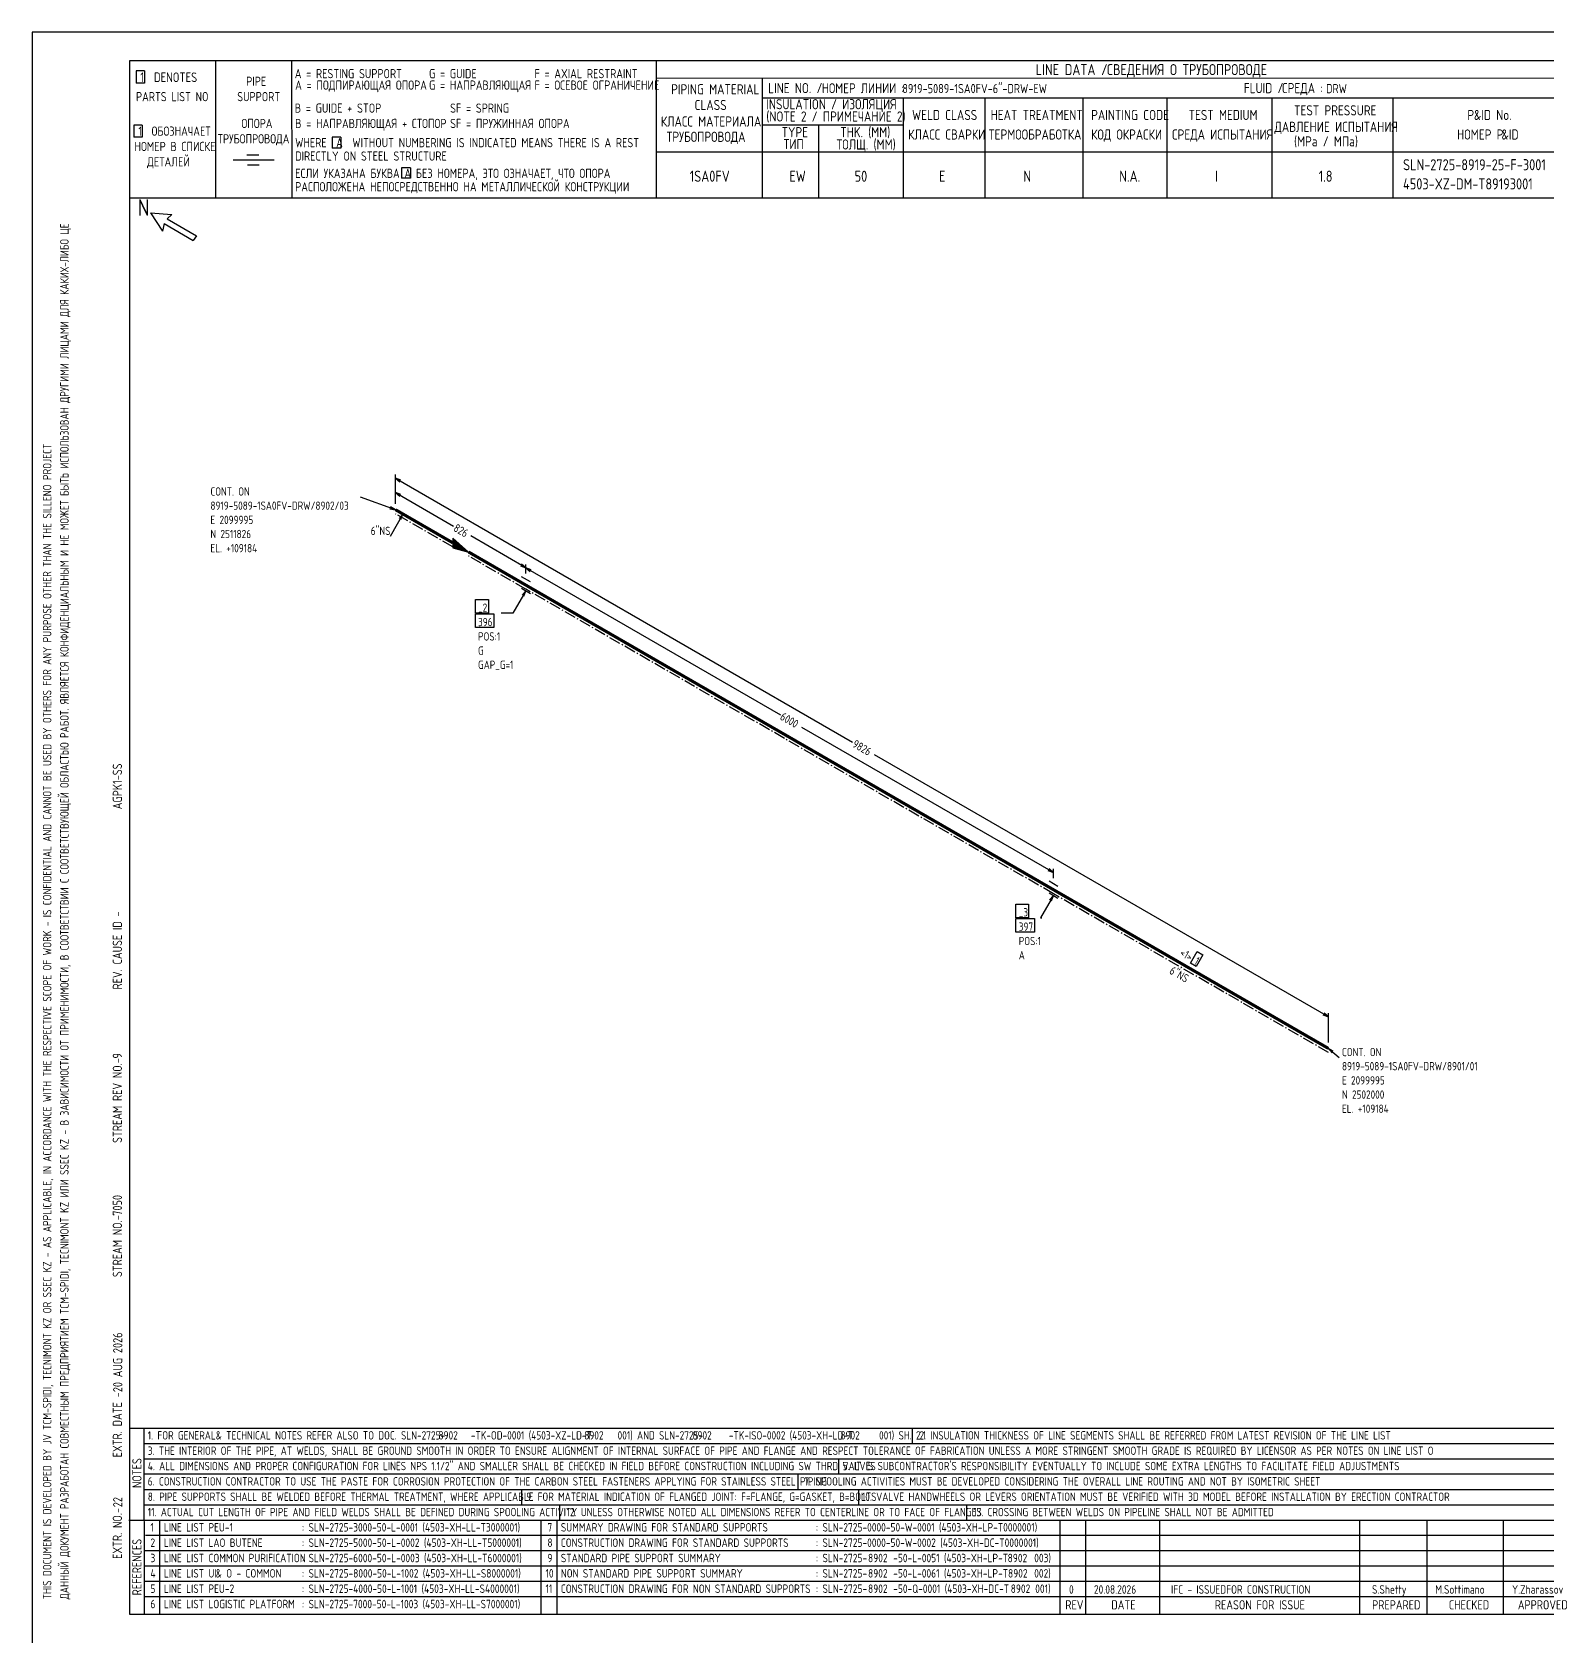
# Model space of a CAD drawing. Extents: x -1005 to 594, y -998 to 420.
# Drawn here: x 0 to 395.2, y 0 to 420 of the extents above; entities that cross this region are included whole.
import ezdxf

# ---------------------------------------------------------------- set-up
doc = ezdxf.new("R2010")
doc.units = 0
doc.linetypes.add('GT111', pattern=[4.5, 3, -0.6, 0.3, -0.6])
doc.styles.add('TTFN17', font='GOST type A')

msp = doc.modelspace()

# ---------------------------------------------------------------- linework, layer by layer
at = {"layer": 'GT_1', "flags": 128}
for points in [[(0, 420), (0, 0)], [(594, 420), (0, 420)], [(589.1, 412.5), (25.4, 412.5)], [(25.4, 412.5), (25.4, 7.5)], [(47.8, 412.5), (47.8, 376.7)], [(67.6, 412.5), (67.7, 376.7)], [(162.7, 412.5), (162.7, 376.7)], [(29.3, 409.9), (27.1, 409.9)], [(27.1, 409.9), (27.1, 406.7)], [(29.3, 409.9), (29.3, 406.7)], [(589.1, 408), (162.7, 407.9)], [(190.3, 407.8), (190.3, 376.7)], [(29.3, 406.7), (27.1, 406.7)], [(190.3, 402.9), (402.7, 402.9)], [(227.1, 402.9), (227.1, 376.7)], [(248.4, 402.9), (248.4, 376.8)], [(273.9, 402.9), (273.9, 376.7)], [(295.8, 402.9), (295.8, 376.7)], [(323.2, 402.9), (323.2, 376.7)], [(354.8, 402.9), (354.8, 376.8)], [(28.7, 395.8), (26.5, 395.8)], [(26.5, 395.8), (26.5, 392.6)], [(28.7, 395.8), (28.7, 392.6)], [(227.1, 395.8), (190.3, 395.8)], [(205, 395.8), (205, 376.7)], [(28.7, 392.6), (26.5, 392.6)], [(80.5, 392.6), (78.2, 392.6)], [(78.2, 392.6), (78.2, 389.8)], [(80.5, 392.6), (80.5, 389.8)], [(63.1, 386.6), (52.4, 386.6)], [(59.1, 387.9), (56, 387.9)], [(80.5, 389.8), (78.2, 389.8)], [(230.2, 388.7), (162.7, 388.7)], [(402.7, 388.7), (226.9, 388.7)], [(59.2, 385.3), (56.1, 385.3)], [(98.6, 384.6), (96.3, 384.6)], [(96.3, 384.6), (96.3, 381.9)], [(98.6, 384.6), (98.6, 381.9)], [(98.6, 381.9), (96.3, 381.9)], [(402.7, 376.7), (25.4, 376.7)], [(30.8, 372.9), (34, 368.1)], [(30.8, 372.9), (36.4, 372.5)], [(34.4, 370.1), (34, 368.1)], [(34.4, 370.1), (42, 365.7)], [(36.4, 372.5), (35.2, 371.3)], [(35.2, 371.3), (42.8, 366.9)], [(42.8, 366.9), (42, 365.7)], [(94.72, 296.98), (94.72, 304.62)], [(96.15, 303.2), (94.72, 303.73), (95.85, 302.75)], [(94.72, 303.73), (213.9, 234.88)], [(94.72, 295.48), (85.58, 298.77)], [(94.72, 296.98), (94.72, 300.88)], [(96.15, 299.45), (94.72, 299.98), (95.85, 299)], [(94.72, 299.98), (109.88, 291.2)], [(93.22, 295.7), (94.72, 295.48), (93.45, 296.23)], [(96.67, 294.35), (93.3, 288.5)], [(96.15, 292.93), (96.67, 294.35), (95.7, 293.23)], [(109.65, 286.85), (109.65, 285.5), (113.78, 284.45), (109.65, 288.05), (109.65, 285.65), (113.4, 284.68), (109.65, 287.98), (109.65, 285.88), (112.95, 284.9), (109.65, 287.75), (109.65, 286.02), (112.58, 285.2), (109.65, 287.6), (109.65, 286.18), (112.2, 285.35), (109.65, 287.45), (109.65, 286.32), (111.75, 285.65), (109.65, 287.3), (109.65, 286.55), (111.45, 285.8), (109.65, 287.07), (109.65, 286.7), (111, 286.1), (109.65, 286.93), (109.65, 286.85), (113.78, 284.45)], [(128.7, 280.32), (114.38, 288.65)], [(127.28, 280.85), (128.7, 280.32), (127.58, 281.3)], [(129.9, 276.65), (127.58, 278)], [(128.7, 278.82), (128.7, 281.23)], [(128.7, 278.82), (128.7, 281.23)], [(130.12, 279.8), (128.7, 280.32), (129.82, 279.35)], [(128.7, 280.32), (195.07, 242)], [(128.7, 274.32), (125.33, 268.48), (122.25, 268.48)], [(127.58, 275), (129.9, 273.65)], [(128.18, 272.9), (128.7, 274.32), (127.72, 273.2)], [(115.58, 272.07), (118.95, 272.07), (118.95, 268.48), (115.58, 268.48), (115.58, 272.07)], [(115.58, 268.32), (120.38, 268.32), (120.38, 264.73), (115.58, 264.73), (115.58, 268.32)], [(266.25, 200.9), (200.7, 238.7)], [(337.95, 163.25), (219.6, 231.57)], [(264.82, 201.43), (266.25, 200.9), (265.12, 201.88)], [(266.25, 199.4), (266.25, 201.8)], [(267.45, 197.22), (265.12, 198.57)], [(266.25, 194.9), (262.88, 189.05), (263.25, 189.05)], [(265.12, 195.57), (267.45, 194.22)], [(265.73, 193.47), (266.25, 194.9), (265.27, 193.78)], [(256.5, 192.65), (259.73, 192.65), (259.73, 189.05), (256.5, 189.05), (256.5, 192.65)], [(256.5, 188.9), (261.3, 188.9), (261.3, 185.3), (256.5, 185.3), (256.5, 188.9)], [(303.75, 180.28), (305.25, 179.38), (303.45, 176.38), (302.02, 177.2), (303.75, 180.28)], [(336.52, 163.78), (337.95, 163.25), (336.82, 164.22)], [(337.95, 156.5), (337.95, 164.15)], [(339.23, 154.25), (337.95, 155), (338.93, 153.88)], [(337.95, 155), (340.8, 152.6)], [(25.3, 56), (402.7, 56)], [(29.1, 56), (29.2, 7.5)], [(229.4, 56), (229.4, 52)], [(29.1, 52), (402.7, 52)], [(29.1, 48), (402.7, 48)], [(210.2, 48), (210.2, 44)], [(402.7, 44), (29.1, 44)], [(199.6, 44), (199.6, 40)], [(29.2, 40), (402.7, 40)], [(127.6, 40), (127.6, 36)], [(215.4, 40), (215.4, 36)], [(29.1, 36), (402.7, 36)], [(137.5, 36), (137.5, 32)], [(243.6, 36), (243.6, 32)], [(25.2, 32), (402.7, 32)], [(33.2, 32), (33.2, 7.6)], [(132.6, 32), (132.6, 7.6)], [(136.8, 32), (136.8, 7.6)], [(267.9, 32), (267.9, 7.5)], [(274.6, 32), (274.6, 7.5)], [(293.9, 32), (293.9, 7.5)], [(346.1, 32), (346.1, 7.5)], [(363.6, 32), (363.6, 7.5)], [(383.5, 32), (383.5, 7.5)], [(402.7, 28), (29.5, 28)], [(402.7, 24), (29.1, 24)], [(402.7, 20), (29.1, 20)], [(402.7, 16), (29.1, 16)], [(402.7, 12), (29.2, 12)], [(25.4, 7.5), (589.1, 7.5)], [(0, 0), (0, 0)]]:
    msp.add_lwpolyline(points, dxfattribs=at)
at = {"layer": 'GT_1', "const_width": 0.8, "flags": 128}
for points in [[(94.72, 295.48), (109.65, 286.85)], [(113.78, 284.45), (128.7, 275.82)], [(128.7, 275.82), (266.25, 196.4)], [(266.25, 196.4), (337.95, 155)]]:
    msp.add_lwpolyline(points, dxfattribs=at)
at = {"layer": 'GT_1', "linetype": 'GT111', "flags": 128}
for points in [[(109.65, 285.8), (94.72, 294.43)], [(128.7, 274.77), (113.78, 283.4)], [(266.25, 195.35), (128.7, 274.77)], [(337.95, 153.95), (266.25, 195.35)]]:
    msp.add_lwpolyline(points, dxfattribs=at)

# ---------------------------------------------------------------- texts
at = {"layer": 'GT_1', "style": 'TTFN17'}
for s, height, p in [('LINE DATA /', 2.8875, (261.63, 408.8)), ('СВЕДЕНИЯ О ТРУБОПРОВОДЕ', 2.8875, (280.23, 408.8)), (' 1  DENOTES', 2.5025, (26.88, 407)), (' PIPE', 2.406, (54.56, 406)), ('A = RESTING SUPPORT', 2.4062, (68.46, 408)), ('A = ПОДПИРАЮЩАЯ ОПОРА', 2.4062, (68.56, 405)), ('G = GUIDE', 2.406, (103.46, 408)), ('G = НАПРАВЛЯЮЩАЯ', 2.4062, (103.46, 405)), ('F = AXIAL RESTRAINT', 2.4062, (130.96, 408)), ('F = ОСЕВОЕ ОГРАНИЧЕНИЕ', 2.4062, (130.96, 405)), ('PARTS LIST NO', 2.4062, (27.06, 402)), ('SUPPORT', 2.406, (53.46, 402)), ('PIPING MATERIAL', 2.6469, (166.6, 403.8)), ('LINE NO. /', 2.647, (191.9, 404.1)), ('НОМЕР ЛИНИИ :', 2.5987, (205.89, 404.1)), ('8919-5089-1SA0FV-6"-DRW-EW', 2.4062, (226.86, 404.1)), ('FLUID /', 2.647, (315.9, 404.1)), ('СРЕДА :', 2.647, (325.9, 404.1)), ('DRW', 2.406, (337.36, 404.1)), ('B = GUIDE + STOP', 2.4062, (68.46, 399)), ('SF = SPRING', 2.4062, (108.96, 399)), ('CLASS', 2.647, (172.7, 399.7)), ('(NOTE 2 / ПРИМЕЧАНИЕ 2)', 2.6469, (191.4, 396.7)), ('INSULATION / ИЗОЛЯЦИЯ', 2.6469, (191.4, 399.9)), ('WELD CLASS', 2.647, (229.4, 397.1)), ('HEAT TREATMENT', 2.6469, (249.9, 397.1)), ('PAINTING CODE', 2.6469, (276.1, 397.1)), ('TEST MEDIUM', 2.6469, (301.5, 397.1)), ('TEST PRESSURE', 2.6469, (329, 398.3)), ('P', 2.65, (374.2, 397.1)), ('&ID No.', 2.647, (375.91, 397.1)), (' 1  ОБОЗНАЧАЕТ', 2.4062, (26.46, 393)), ('ОПОРА', 2.406, (54.56, 395)), ('B = НАПРАВЛЯЮЩАЯ + СТОПОР', 2.4062, (68.56, 395)), ('SF = ПРУЖИННАЯ ОПОРА', 2.4062, (108.96, 395)), ('КЛАСС МАТЕРИАЛА', 2.6469, (163.9, 395.4)), ('TYPE', 2.647, (195.4, 392.6)), ('THK. (MM)', 2.647, (210.7, 392.6)), ('ДАВЛЕНИЕ ИСПЫТАНИЯ', 2.6469, (323.9, 394)), ('НОМЕР В СПИСКЕ', 2.4062, (26.66, 389)), ('ТРУБОПРОВОДА', 2.4062, (48.36, 391)), ('WHERE  A  WITHOUT NUMBERING IS INDICATED MEANS THERE IS A REST', 2.4062, (68.56, 390)), ('ТРУБОПРОВОДА', 2.6469, (165.4, 391.4)), ('ТИП', 2.647, (195.9, 389.5)), ('ТОЛЩ. (ММ)', 2.647, (209.7, 389.4)), ('КЛАСС СВАРКИ', 2.6469, (228.4, 392)), ('ТЕРМООБРАБОТКА', 2.6469, (249.4, 392)), ('КОД ОКРАСКИ', 2.6469, (276.1, 392)), ('СРЕДА ИСПЫТАНИЯ', 2.6469, (297.2, 392)), ('(MPa / МПа)', 2.6469, (329, 390.2)), ('НОМЕР P', 2.647, (371.5, 392)), ('&ID', 2.647, (383.1, 392)), ('ДЕТАЛЕЙ', 2.406, (29.96, 385)), ('DIRECTLY ON STEEL STRUCTURE', 2.4062, (68.56, 386.5)), ('SLN-2725-8919-25-F-3001', 2.8875, (357.43, 384)), ('ЕСЛИ УКАЗАНА БУКВА A БЕЗ НОМЕРА, ЭТО ОЗНАЧАЕТ, ЧТО ОПОРА', 2.4062, (68.56, 382)), ('1SA0FV', 2.888, (171.43, 381)), ('EW', 2.888, (197.43, 381)), ('50', 2.888, (214.43, 381)), ('E', 2.89, (236.43, 381)), ('N', 2.89, (258.43, 381)), ('N.A.', 2.888, (283.43, 381)), ('I', 2.89, (308.43, 381)), ('1.8', 2.888, (335.43, 381)), ('РАСПОЛОЖЕНА НЕПОСРЕДСТВЕННО НА МЕТАЛЛИЧЕСКОЙ КОНСТРУКЦИИ', 2.4062, (68.56, 378.5)), ('4503-XZ-DM-T89193001', 2.8875, (357.43, 379)), ('N', 4.33, (27.55, 372.1)), ('CONT. ON', 2.166, (46.47, 299.15)), ('8919-5089-1SA0FV-DRW/8902/03', 2.1656, (46.47, 295.45)), ('E 2099995', 2.166, (46.47, 291.75)), ('N 2511826', 2.166, (46.47, 288.06)), ('6"NS', 2.166, (88.27, 288.88)), ('EL. +109184', 2.1656, (46.47, 284.36)), ('_2', 2.166, (116.25, 268.85)), ('396', 2.166, (116.25, 265.1)), ('POS:1', 2.166, (116.25, 261.35)), ('G', 2.17, (116.25, 257.65)), ('GAP_G=1', 2.166, (116.25, 253.96)), ('_3', 2.166, (257.23, 189.43)), ('397', 2.166, (257.23, 185.68)), ('POS:1', 2.166, (257.23, 181.93)), ('A', 2.17, (257.23, 178.23)), ('CONT. ON', 2.166, (341.5, 152.97)), ('8919-5089-1SA0FV-DRW/8901/01', 2.1656, (341.5, 149.28)), ('E 2099995', 2.166, (341.5, 145.58)), ('N 2502000', 2.166, (341.5, 141.88)), ('EL. +109184', 2.1656, (341.5, 138.19)), ('1. FOR GENERAL', 2.1849, (30.13, 53)), ('& TECHNICAL NOTES REFER ALSO TO DOC. SLN-2725-      -TK-OD-0001 (4503-XZ-LD-T      001) AND SLN-2725-      -TK-ISO-0002 (4503-XH-LD-T      001) SH. 2.1', 2.18487, (47.87, 53)), ('8902', 2.185, (105.93, 53)), ('8902', 2.185, (143.93, 53)), ('8902', 2.185, (172.13, 53)), ('8902', 2.185, (210.73, 53)), ('2. INSULATION THICKNESS OF LINE SEGMENTS SHALL BE REFERRED FROM LATEST REVISION OF THE LINE LIST', 2.1849, (231.33, 53)), ('3. THE INTERIOR OF THE PIPE, AT WELDS, SHALL BE GROUND SMOOTH IN ORDER TO ENSURE ALIGNMENT OF INTERNAL SURFACE OF PIPE AND FLANGE AND RESPECT TOLERANCE OF FABRICATION UNLESS A MORE STRINGENT SMOOTH GRADE IS REQUIRED BY LICENSOR AS PER NOTES ON LINE LIST O', 2.18487, (30.13, 49)), ('4. ALL DIMENSIONS AND PROPER CONFIGURATION FOR LINES NPS 1.1/2" AND SMALLER SHALL BE CHECKED IN FIELD BEFORE CONSTRUCTION INCLUDING SW THRD VALVES', 2.18487, (30.13, 45)), ("5. IT IS SUBCONTRACTOR'S RESPONSIBILITY EVENTUALLY TO INCLUDE SOME EXTRA LENGTHS TO FACILITATE FIELD ADJUSTMENTS", 2.18487, (211.33, 45)), ('6. CONSTRUCTION CONTRACTOR TO USE THE PASTE FOR CORROSION PROTECTION OF THE CARBON STEEL FASTENERS APPLYING FOR STAINLESS STEEL PIPING', 2.18487, (30.13, 41)), ('7. SPOOLING ACTIVITIES MUST BE DEVELOPED CONSIDERING THE OVERALL LINE ROUTING AND NOT BY ISOMETRIC SHEET', 2.18487, (201.33, 41)), ('8. PIPE SUPPORTS SHALL BE WELDED BEFORE THERMAL TREATMENT, WHERE APPLICABLE', 2.1849, (30.13, 37)), ('9. FOR MATERIAL INDICATION OF FLANGED JOINT: F=FLANGE, G=GASKET, B=BOLTS', 2.1849, (128.83, 37)), ('10. VALVE HANDWHEELS OR LEVERS ORIENTATION MUST BE VERIFIED WITH 3D MODEL BEFORE INSTALLATION BY ERECTION CONTRACTOR', 2.18487, (216.33, 37)), ('11. ACTUAL CUT LENGTH OF PIPE AND FIELD WELDS SHALL BE DEFINED DURING SPOOLING ACTIVITY', 2.1849, (30.13, 33)), ('12. UNLESS OTHERWISE NOTED ALL DIMENSIONS REFER TO CENTERLINE OR TO FACE OF FLANGES', 2.1849, (139.33, 33)), ('13. CROSSING BETWEEN WELDS ON PIPELINE SHALL NOT BE ADMITTED', 2.1849, (245.33, 33)), ('1', 2.21, (30.83, 29)), ('LINE LIST PEU-1', 2.2138, (34.33, 29)), (': SLN-2725-3000-50-L-0001 (4503-XH-LL-T3000001)', 2.2138, (70.33, 29)), ('7', 2.21, (134.33, 29)), ('SUMMARY DRAWING FOR STANDARD SUPPORTS', 2.2138, (137.83, 29)), (': SLN-2725-0000-50-W-0001 (4503-XH-LP-T0000001)', 2.2138, (204.33, 29)), ('2', 2.21, (30.83, 25)), ('LINE LIST LAO BUTENE', 2.2138, (34.33, 25)), (': SLN-2725-5000-50-L-0002 (4503-XH-LL-T5000001)', 2.2138, (70.33, 25)), ('8', 2.21, (134.33, 25)), ('CONSTRUCTION DRAWING FOR STANDARD SUPPORTS', 2.2138, (137.83, 25)), (': SLN-2725-0000-50-W-0002 (4503-XH-DC-T0000001)', 2.2138, (204.33, 25)), ('3', 2.21, (30.83, 21)), ('LINE LIST COMMON PURIFICATION', 2.2138, (34.33, 21)), (': SLN-2725-6000-50-L-0003 (4503-XH-LL-T6000001)', 2.2138, (70.33, 21)), ('9', 2.21, (134.33, 21)), ('STANDARD PIPE SUPPORT SUMMARY', 2.2138, (137.83, 21)), (': SLN-2725-      -50-L-0051 (4503-XH-LP-T      003)', 2.2138, (204.33, 21)), ('8902', 2.214, (217.93, 21)), ('8902', 2.214, (254.33, 21)), ('4', 2.21, (30.83, 17)), ('LINE LIST UI', 2.2138, (34.33, 17)), ('& O - COMMON', 2.2138, (47.85, 17)), (': SLN-2725-8000-50-L-1002 (4503-XH-LL-S8000001)', 2.2138, (70.33, 17)), ('10', 2.214, (133.83, 17)), ('NON STANDARD PIPE SUPPORT SUMMARY', 2.2138, (137.83, 17)), (': SLN-2725-      -50-L-0061 (4503-XH-LP-T      002)', 2.2138, (204.33, 17)), ('8902', 2.214, (217.93, 17)), ('8902', 2.214, (254.43, 17)), ('5', 2.21, (30.83, 13)), ('LINE LIST PEU-2', 2.2138, (34.33, 13)), (': SLN-2725-4000-50-L-1001 (4503-XH-LL-S4000001)', 2.2138, (70.33, 13)), ('11', 2.214, (133.83, 13)), ('CONSTRUCTION DRAWING FOR NON STANDARD SUPPORTS', 2.2138, (137.83, 13)), (': SLN-2725-      -50-Q-0001 (4503-XH-DC-T      001)', 2.2138, (204.33, 13)), ('8902', 2.214, (217.93, 13)), ('8902', 2.214, (255.13, 13)), ('0', 2.21, (270.33, 12.8)), ('20.08.2026', 2.214, (276.83, 12.8)), ('IFC - ISSUEDFOR CONSTRUCTION', 2.2138, (296.93, 12.8)), ('S.Shetty', 2.214, (349.33, 12.8)), ('M.Sottimano', 2.2138, (365.83, 12.8)), ('Y.Zharassov', 2.2138, (385.83, 12.8)), ('6', 2.21, (30.83, 9)), ('LINE LIST LOGISTIC PLATFORM', 2.2138, (34.33, 9)), (': SLN-2725-7000-50-L-1003 (4503-XH-LL-S7000001)', 2.2138, (70.33, 9)), ('REV', 2.406, (269.36, 8.7)), ('DATE', 2.406, (281.36, 8.7)), ('REASON FOR ISSUE', 2.4062, (308.36, 8.7)), ('PREPARED', 2.406, (349.36, 8.7)), ('CHECKED', 2.406, (369.36, 8.7)), ('APPROVED', 2.406, (387.36, 8.7))]:
    msp.add_text(s, height=height, dxfattribs=at).set_placement(p)
for s, height, rotation, p in [('ДАННЫЙ ДОКУМЕНТ РАЗРАБОТАН СОВМЕСТНЫМ ПРЕДПРИЯТИЕМ TCM-SPIDI, TECNIMONT KZ ИЛИ SSEC KZ - В ЗАВИСИМОСТИ ОТ ПРИМЕНИМОСТИ, В СООТВЕТСТВИИ С СООТВЕТСТВУЮЩЕЙ ОБЛАСТЬЮ РАБОТ. ЯВЛЯЕТСЯ КОНФИДЕНЦИАЛЬНЫМ И НЕ МОЖЕТ БЫТЬ ИСПОЛЬЗОВАН ДРУГИМИ ЛИЦАМИ ДЛЯ КАКИХ-ЛИБО ЦЕ', 2.21375, 90, (9.5, 11.33)), ('THIS DOCUMENT IS DEVELOPED BY JV TCM-SPIDI, TECNIMONT KZ OR SSEC KZ - AS APPLICABLE, IN ACCORDANCE WITH THE RESPECTIVE SCOPE OF WORK - IS CONFIDENTIAL AND CANNOT BE USED BY OTHERS FOR ANY PURPOSE OTHER THAN THE SILLENO PROJECT', 2.21375, 90, (5, 11.33)), ('826', 2.166, -30, (109.61, 290.06)), ('6000', 2.166, -30, (194.77, 240.88)), ('9826', 2.166, -30, (213.63, 233.75)), ('AGPK1-SS', 2.406, 90, (23.4, 217.36)), ('REV. CAUSE ID -', 2.4062, 90, (23.4, 170.36)), ('<1>', 2.166, -30, (298.99, 179.31)), ('1', 2.17, -30, (302.77, 177.13)), ('6"NS', 2.166, -30, (296.29, 174.63)), ('9', 2.41, 90, (23.4, 152.36)), ('STREAM REV NO.-', 2.4062, 90, (23.4, 130.36)), ('7050', 2.406, 90, (23.4, 111.36)), ('STREAM NO.-', 2.4062, 90, (23.4, 95.36)), ('20 AUG 2026', 2.4062, 90, (23.5, 65.36)), ('EXTR. DATE -', 2.4062, 90, (23.4, 48.36)), ('NOTES', 2.406, 90, (28.5, 40.36)), ('22', 2.406, 90, (23.5, 35.36)), ('EXTR. NO.-', 2.406, 90, (23.4, 21.86)), ('REFERENCES', 2.406, 90, (28.5, 12.36))]:
    msp.add_text(s, height=height, rotation=rotation, dxfattribs=at).set_placement(p)

doc.saveas('drawing.dxf')
